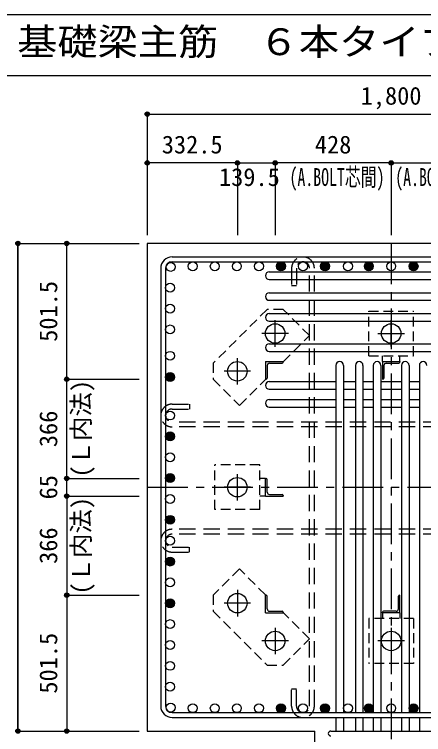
# Model space of a CAD drawing. Units: millimetres at full size, sheet at 1:30. Extents: x -5973 to 5954, y -4195 to 4201.
# Drawn here: x -837 to 672, y 1543 to 4201 of the extents above; entities that cross this region are included whole.
import ezdxf
from ezdxf.enums import TextEntityAlignment as Align

# ---------------------------------------------------------------- set-up
doc = ezdxf.new("R2010")
doc.units = ezdxf.units.MM
doc.header["$LTSCALE"] = 30
doc.header["$PDMODE"] = 32
doc.header["$PDSIZE"] = 15
for name, pattern in [('CHAIN1', [8, 5, -1, 1, -1]), ('DASHED1', [1.8, 1.2, -0.6]), ('DASHED2', [3, 2, -1])]:
    doc.linetypes.add(name, pattern=pattern)
for name, color, linetype in [('0-1_躯体線', 2, 'Continuous'), ('0-2_アンカーボルト', 4, 'CHAIN1'), ('0-3_立上り筋', 4, 'Continuous'), ('0-4_フープ筋', 7, 'Continuous'), ('0-5_基礎梁筋', 7, 'Continuous'), ('0-6_スタラップ筋', 7, 'Continuous'), ('0-7_文字', 4, 'Continuous'), ('0-9_プレート', 4, 'DASHED1'), ('0-A_アングル', 4, 'Continuous'), ('0-C', 7, 'DASHED2'), ('0-D_寸法', 4, 'Continuous'), ('6-7_文字', 7, 'Continuous'), ('F-0_枠', 6, 'Continuous')]:
    doc.layers.add(name, color=color, linetype=linetype)
doc.styles.add('ＭＳ ゴシック', font='')
doc.styles.get('ＭＳ ゴシック').set_extended_font_data('MS Gothic')

msp = doc.modelspace()

# ---------------------------------------------------------------- linework, layer by layer
at = {"layer": '0-1_躯体線'}
for p, q in [((1852.44, 3356.03), (-347.56, 3356.03)), ((-347.56, 3356.03), (-347.56, 1556.03)), ((-347.56, 1556.03), (270.44, 1556.03)), ((270.44, 1156.03), (270.44, 1556.03))]:
    msp.add_line(p, q, dxfattribs=at)
at = {"layer": '0-2_アンカーボルト'}
for p, q in [((124.44, 2974.73), (124.44, 3072.23)), ((552.44, 2974.83), (552.44, 3072.33)), ((173.14, 3023.53), (75.64, 3023.53)), ((503.64, 3023.53), (601.14, 3023.53)), ((-15.06, 2835.23), (-15.06, 2932.73)), ((33.64, 2884.03), (-63.86, 2884.03)), ((-15.06, 2407.23), (-15.06, 2504.73)), ((33.64, 2456.03), (-63.86, 2456.03)), ((-15.06, 2076.73), (-15.06, 1979.23)), ((33.74, 2028.03), (-63.76, 2028.03)), ((124.44, 1937.23), (124.44, 1839.73)), ((552.44, 1937.23), (552.44, 1839.73)), ((173.24, 1888.53), (75.74, 1888.53)), ((601.24, 1888.53), (503.74, 1888.53))]:
    msp.add_line(p, q, dxfattribs=at)
at = {"layer": '0-2_アンカーボルト', "color": 3, "linetype": 'Continuous'}
for centre in [(124.44, 3023.53), (552.44, 3023.53), (-15.06, 2884.03), (-15.06, 2456.03), (-15.06, 2028.03), (124.44, 1888.53), (552.44, 1888.53)]:
    msp.add_circle(centre, 36, dxfattribs=at)
at = {"layer": '0-3_立上り筋', "color": 3}
for centre in [(-260.87, 3269.33), (-179.54, 3271.53), (-98.21, 3271.53), (-16.88, 3271.53), (64.45, 3271.53), (145.78, 3271.53), (227.12, 3271.53), (308.45, 3271.53), (392.94, 3271.53), (469.94, 3271.53), (552.44, 3271.53), (634.94, 3271.53), (-263.06, 3192.33), (-263.06, 3115.33), (-263.06, 3038.33), (-263.06, 2941.03), (-263.06, 2862.53), (-263.06, 2720.73), (-263.06, 2643.73), (-263.06, 2566.73), (-263.06, 2489.73), (-263.06, 2412.73), (-263.06, 2335.73), (-263.06, 2258.73), (-263.06, 2181.73), (-263.06, 2104.73), (-263.06, 2027.73), (-263.06, 1950.73), (-263.06, 1873.73), (-263.06, 1796.73), (-263.06, 1719.73), (-260.87, 1642.73), (-179.54, 1640.53), (-98.21, 1640.53), (-16.88, 1640.53), (64.45, 1640.53), (145.78, 1640.53), (227.12, 1640.53), (308.45, 1640.53), (392.94, 1640.53), (469.94, 1640.53), (552.44, 1640.53), (634.94, 1640.53)]:
    msp.add_circle(centre, 16.5, dxfattribs=at)
at = {"layer": '0-3_立上り筋'}
for centre, radius in [((145.78, 3271.53), 14.85), ((145.78, 3271.53), 13.2), ((145.78, 3271.53), 11.55), ((145.78, 3271.53), 9.9), ((145.78, 3271.53), 8.25), ((145.78, 3271.53), 6.6), ((145.78, 3271.53), 4.95), ((145.78, 3271.53), 3.3), ((145.78, 3271.53), 1.65), ((308.45, 3271.53), 14.85), ((308.45, 3271.53), 13.2), ((308.45, 3271.53), 11.55), ((308.45, 3271.53), 9.9), ((308.45, 3271.53), 8.25), ((308.45, 3271.53), 6.6), ((308.45, 3271.53), 4.95), ((308.45, 3271.53), 3.3), ((308.45, 3271.53), 1.65), ((469.94, 3271.53), 14.85), ((469.94, 3271.53), 13.2), ((469.94, 3271.53), 11.55), ((469.94, 3271.53), 9.9), ((469.94, 3271.53), 8.25), ((469.94, 3271.53), 6.6), ((469.94, 3271.53), 4.95), ((469.94, 3271.53), 3.3), ((469.94, 3271.53), 1.65), ((634.94, 3271.53), 14.85), ((634.94, 3271.53), 13.2), ((634.94, 3271.53), 11.55), ((634.94, 3271.53), 9.9), ((634.94, 3271.53), 8.25), ((634.94, 3271.53), 6.6), ((634.94, 3271.53), 4.95), ((634.94, 3271.53), 3.3), ((634.94, 3271.53), 1.65), ((-263.06, 2862.53), 14.85), ((-263.06, 2862.53), 13.2), ((-263.06, 2862.53), 11.55), ((-263.06, 2862.53), 9.9), ((-263.06, 2862.53), 8.25), ((-263.06, 2862.53), 6.6), ((-263.06, 2862.53), 4.95), ((-263.06, 2862.53), 3.3), ((-263.06, 2862.53), 1.65), ((-263.06, 2643.73), 14.85), ((-263.06, 2643.73), 13.2), ((-263.06, 2643.73), 11.55), ((-263.06, 2643.73), 9.9), ((-263.06, 2643.73), 8.25), ((-263.06, 2643.73), 6.6), ((-263.06, 2643.73), 4.95), ((-263.06, 2643.73), 3.3), ((-263.06, 2643.73), 1.65), ((-263.06, 2489.73), 14.85), ((-263.06, 2489.73), 13.2), ((-263.06, 2489.73), 11.55), ((-263.06, 2489.73), 9.9), ((-263.06, 2489.73), 8.25), ((-263.06, 2489.73), 6.6), ((-263.06, 2489.73), 4.95), ((-263.06, 2489.73), 3.3), ((-263.06, 2489.73), 1.65), ((-263.06, 2335.73), 14.85), ((-263.06, 2335.73), 13.2), ((-263.06, 2335.73), 11.55), ((-263.06, 2335.73), 9.9), ((-263.06, 2335.73), 8.25), ((-263.06, 2335.73), 6.6), ((-263.06, 2335.73), 4.95), ((-263.06, 2335.73), 3.3), ((-263.06, 2335.73), 1.65), ((-263.06, 2181.73), 14.85), ((-263.06, 2181.73), 13.2), ((-263.06, 2181.73), 11.55), ((-263.06, 2181.73), 9.9), ((-263.06, 2181.73), 8.25), ((-263.06, 2181.73), 6.6), ((-263.06, 2181.73), 4.95), ((-263.06, 2181.73), 3.3), ((-263.06, 2181.73), 1.65), ((-263.06, 2027.73), 14.85), ((-263.06, 2027.73), 13.2), ((-263.06, 2027.73), 11.55), ((-263.06, 2027.73), 9.9), ((-263.06, 2027.73), 8.25), ((-263.06, 2027.73), 6.6), ((-263.06, 2027.73), 4.95), ((-263.06, 2027.73), 3.3), ((-263.06, 2027.73), 1.65), ((145.78, 1640.53), 14.85), ((145.78, 1640.53), 13.2), ((145.78, 1640.53), 11.55), ((145.78, 1640.53), 9.9), ((145.78, 1640.53), 8.25), ((308.45, 1640.53), 14.85), ((308.45, 1640.53), 13.2), ((308.45, 1640.53), 11.55), ((308.45, 1640.53), 9.9), ((308.45, 1640.53), 8.25), ((469.94, 1640.53), 14.85), ((469.94, 1640.53), 13.2), ((469.94, 1640.53), 11.55), ((469.94, 1640.53), 9.9), ((469.94, 1640.53), 8.25), ((634.94, 1640.53), 14.85), ((634.94, 1640.53), 13.2), ((634.94, 1640.53), 11.55), ((634.94, 1640.53), 9.9), ((634.94, 1640.53), 8.25), ((145.78, 1640.53), 6.6), ((145.78, 1640.53), 4.95), ((145.78, 1640.53), 3.3), ((145.78, 1640.53), 1.65), ((308.45, 1640.53), 6.6), ((308.45, 1640.53), 4.95), ((308.45, 1640.53), 3.3), ((308.45, 1640.53), 1.65), ((469.94, 1640.53), 6.6), ((469.94, 1640.53), 4.95), ((469.94, 1640.53), 3.3), ((469.94, 1640.53), 1.65), ((634.94, 1640.53), 6.6), ((634.94, 1640.53), 4.95), ((634.94, 1640.53), 3.3), ((634.94, 1640.53), 1.65)]:
    msp.add_circle(centre, radius, dxfattribs=at)
at = {"layer": '0-4_フープ筋'}
for p, q in [((-255.56, 3306.03), (1360.44, 3306.03)), ((-255.56, 3288.03), (1360.44, 3288.03)), ((-297.56, 3264.03), (-297.56, 1648.03)), ((-279.56, 3264.03), (-279.56, 1648.03)), ((-255.56, 1624.03), (1360.44, 1624.03)), ((-255.56, 1606.03), (1360.44, 1606.03))]:
    msp.add_line(p, q, dxfattribs=at)
for centre, radius, start, end in [((-255.56, 3264.03), 42, 90, 180), ((-255.56, 3264.03), 24, 90, 180), ((-255.56, 1648.03), 42, 180, 270), ((-255.56, 1648.03), 24, 180, 270)]:
    msp.add_arc(centre, radius, start, end, dxfattribs=at)
at = {"layer": '0-5_基礎梁筋'}
for p, q in [((102.94, 3250.83), (1384.44, 3250.83)), ((102.94, 3222.83), (1384.44, 3222.83)), ((102.94, 3173.83), (1384.44, 3173.83)), ((102.94, 3145.83), (1384.44, 3145.83)), ((102.94, 3096.83), (1384.44, 3096.83)), ((102.94, 3068.83), (1384.44, 3068.83)), ((102.94, 2985.53), (1384.44, 2985.53)), ((102.94, 2957.53), (1384.44, 2957.53)), ((348.44, 2905.53), (348.44, 1624.03)), ((376.44, 2905.53), (376.44, 1624.03)), ((420.44, 2905.53), (420.44, 1624.03)), ((448.44, 2905.53), (448.44, 1624.03)), ((486.44, 2905.53), (486.44, 1624.03)), ((514.44, 2905.53), (514.44, 1624.03)), ((590.44, 2905.53), (590.44, 1624.03)), ((618.44, 2905.53), (618.44, 1624.03)), ((656.44, 2905.53), (656.44, 1624.03)), ((102.94, 2846.03), (348.44, 2846.03)), ((376.44, 2846.03), (420.44, 2846.03)), ((448.44, 2846.03), (486.44, 2846.03)), ((514.44, 2846.03), (590.44, 2846.03)), ((618.44, 2846.03), (656.44, 2846.03)), ((102.94, 2818.03), (348.44, 2818.03)), ((376.44, 2818.03), (420.44, 2818.03)), ((448.44, 2818.03), (486.44, 2818.03)), ((514.44, 2818.03), (590.44, 2818.03)), ((618.44, 2818.03), (656.44, 2818.03)), ((102.94, 2780.03), (348.44, 2780.03)), ((376.44, 2780.03), (420.44, 2780.03)), ((448.44, 2780.03), (486.44, 2780.03)), ((514.44, 2780.03), (590.44, 2780.03)), ((618.44, 2780.03), (656.44, 2780.03)), ((102.94, 2752.03), (348.44, 2752.03)), ((376.44, 2752.03), (420.44, 2752.03)), ((448.44, 2752.03), (486.44, 2752.03)), ((514.44, 2752.03), (590.44, 2752.03)), ((618.44, 2752.03), (656.44, 2752.03)), ((348.44, 1606.03), (348.44, 1556.03)), ((376.44, 1606.03), (376.44, 1556.03)), ((420.44, 1606.03), (420.44, 1556.03)), ((448.44, 1606.03), (448.44, 1556.03)), ((486.44, 1606.03), (486.44, 1556.03)), ((514.44, 1606.03), (514.44, 1556.03)), ((590.44, 1606.03), (590.44, 1556.03)), ((618.44, 1606.03), (618.44, 1556.03)), ((656.44, 1606.03), (656.44, 1556.03))]:
    msp.add_line(p, q, dxfattribs=at)
for centre, start, end in [((102.94, 3236.83), 90, 270), ((102.94, 3159.83), 90, 270), ((102.94, 3082.83), 90, 270), ((102.94, 2971.53), 90, 270), ((362.44, 2905.53), 0, 180), ((434.44, 2905.53), 0, 180), ((500.44, 2905.53), 0, 180), ((604.44, 2905.53), 0, 180), ((670.44, 2905.53), 0, 180), ((102.94, 2832.03), 90, 270), ((102.94, 2766.03), 90, 270)]:
    msp.add_arc(centre, 14, start, end, dxfattribs=at)
at = {"layer": '0-6_スタラップ筋'}
msp.add_line((329.44, 1556.03), (775.44, 1556.03), dxfattribs=at)
msp.add_arc((329.44, 1547.03), 9, 90, 270, dxfattribs=at)
at = {"layer": '0-9_プレート'}
for p, q in [((94.64, 3112.53), (-104.07, 2913.83)), ((154.04, 3112.53), (94.64, 3112.53)), ((634.94, 2941.03), (634.94, 3106.03)), ((469.94, 2941.03), (634.94, 2941.03)), ((519.94, 2919.53), (519.94, 2941.03)), ((584.94, 2919.53), (584.94, 2941.03)), ((-104.07, 2913.83), (-104.07, 2854.43)), ((-104.07, 2854.43), (-7.16, 2757.53)), ((-7.16, 2757.53), (88.94, 2853.63)), ((67.44, 2538.53), (-97.56, 2538.53)), ((67.44, 2373.53), (67.44, 2538.53)), ((88.94, 2488.53), (67.44, 2488.53)), ((88.94, 2423.53), (67.44, 2423.53)), ((-104.06, 2057.63), (-104.06, 1998.23)), ((-104.06, 1998.23), (94.64, 1799.53)), ((250.94, 1896.43), (154.84, 1992.53)), ((469.94, 1971.03), (469.94, 1806.03)), ((634.94, 1971.03), (469.94, 1971.03)), ((519.94, 1992.53), (519.94, 1971.03)), ((584.94, 1992.53), (584.94, 1971.03)), ((154.04, 1799.53), (250.94, 1896.43)), ((94.64, 1799.53), (154.04, 1799.53))]:
    msp.add_line(p, q, dxfattribs=at)
for points in [[(154.84, 2919.53), (250.94, 3015.63), (154.04, 3112.53)], [(469.94, 2941.03), (469.94, 3106.03), (634.94, 3106.03)], [(67.44, 2373.53), (-97.56, 2373.53), (-97.56, 2538.53)], [(88.94, 2058.43), (-7.16, 2154.53), (-104.06, 2057.63)], [(634.94, 1971.03), (634.94, 1806.03), (469.94, 1806.03)]]:
    msp.add_lwpolyline(points, dxfattribs=at)
at = {"layer": '0-A_アングル'}
for p, q in [((88.94, 2919.53), (153.94, 2919.53)), ((88.94, 2919.53), (88.94, 2854.53)), ((94.94, 2905.03), (94.94, 2858.53)), ((103.44, 2913.53), (149.94, 2913.53)), ((153.94, 2919.53), (153.94, 2917.53)), ((519.94, 2919.53), (584.94, 2919.53)), ((519.94, 2919.53), (519.94, 2854.53)), ((525.94, 2905.03), (525.94, 2858.53)), ((534.44, 2913.53), (580.94, 2913.53)), ((584.94, 2919.53), (584.94, 2917.53)), ((90.94, 2854.53), (88.94, 2854.53)), ((521.94, 2854.53), (519.94, 2854.53)), ((88.94, 2488.53), (90.94, 2488.53)), ((88.94, 2423.53), (88.94, 2488.53)), ((94.94, 2438.03), (94.94, 2484.53)), ((88.94, 2423.53), (153.94, 2423.53)), ((103.44, 2429.53), (149.94, 2429.53)), ((153.94, 2425.53), (153.94, 2423.53)), ((88.94, 2057.53), (90.94, 2057.53)), ((88.94, 1992.53), (88.94, 2057.53)), ((94.94, 2007.03), (94.94, 2053.53)), ((578.94, 2007.03), (578.94, 2053.53)), ((582.94, 2057.53), (584.94, 2057.53)), ((584.94, 1992.53), (584.94, 2057.53)), ((103.44, 1998.53), (149.94, 1998.53)), ((153.94, 1994.53), (153.94, 1992.53)), ((519.94, 1992.53), (519.94, 1994.53)), ((570.44, 1998.53), (523.94, 1998.53)), ((88.94, 1992.53), (153.94, 1992.53)), ((584.94, 1992.53), (519.94, 1992.53))]:
    msp.add_line(p, q, dxfattribs=at)
for centre, radius, start, end in [((103.44, 2905.03), 8.5, 90, 180), ((149.94, 2917.53), 4, 270, 0), ((534.44, 2905.03), 8.5, 90, 180), ((580.94, 2917.53), 4, 270, 0), ((90.94, 2858.53), 4, 270, 0), ((521.94, 2858.53), 4, 270, 0), ((90.94, 2484.53), 4, 0, 90), ((103.44, 2438.03), 8.5, 180, 270), ((149.94, 2425.53), 4, 0, 90), ((90.94, 2053.53), 4, 0, 90), ((582.94, 2053.53), 4, 90, 180), ((103.44, 2007.03), 8.5, 180, 270), ((149.94, 1994.53), 4, 0, 90), ((523.94, 1994.53), 4, 90, 180), ((570.44, 2007.03), 8.5, 270, 0)]:
    msp.add_arc(centre, radius, start, end, dxfattribs=at)
at = {"layer": '0-C'}
for p, q in [((185.12, 3264.03), (185.12, 3200.03)), ((203.12, 3264.03), (203.12, 3200.03)), ((251.12, 1648.03), (251.12, 3264.03)), ((269.12, 1648.03), (269.12, 3264.03)), ((185.12, 3200.03), (203.12, 3200.03)), ((-255.56, 2762.73), (-191.56, 2762.73)), ((-255.56, 2744.73), (-191.56, 2744.73)), ((-191.56, 2762.73), (-191.56, 2744.73)), ((1360.44, 2696.73), (-255.56, 2696.73)), ((1360.44, 2678.73), (-255.56, 2678.73)), ((1360.44, 2300.73), (-255.56, 2300.73)), ((1360.44, 2282.73), (-255.56, 2282.73)), ((-255.56, 2234.73), (-191.56, 2234.73)), ((-191.56, 2216.73), (-191.56, 2234.73)), ((-255.56, 2216.73), (-191.56, 2216.73)), ((203.12, 1648.03), (203.12, 1712.03))]:
    msp.add_line(p, q, dxfattribs=at)
msp.add_lwpolyline([(185.12, 1648.03), (185.12, 1712.03), (203.12, 1712.03)], dxfattribs=at)
for centre, radius, start, end in [((227.12, 3264.03), 42, 0, 180), ((227.12, 3264.03), 24, 0, 180), ((-255.56, 2720.73), 42, 90, 270), ((-255.56, 2720.73), 24, 90, 270), ((-255.56, 2258.73), 42, 90, 270), ((-255.56, 2258.73), 24, 90, 270), ((227.12, 1648.03), 42, 180, 0), ((227.12, 1648.03), 24, 180, 0)]:
    msp.add_arc(centre, radius, start, end, dxfattribs=at)
at = {"layer": '0-D_寸法'}
for p, q in [((-347.56, 3833.07), (-347.56, 3653.07)), ((-347.56, 3833.07), (-347.56, 3653.07)), ((-347.56, 3833.07), (1452.44, 3833.07)), ((-347.56, 3833.07), (1452.44, 3833.07)), ((-347.56, 3653.07), (-347.56, 3386.03)), ((-347.56, 3653.07), (-347.56, 3386.03)), ((-347.56, 3653.07), (-347.56, 3386.03)), ((-15.06, 3653.07), (-347.56, 3653.07)), ((-15.06, 3653.07), (-15.06, 3386.03)), ((-15.06, 3653.07), (124.44, 3653.07)), ((124.44, 3653.07), (124.44, 3386.03)), ((552.44, 3653.07), (124.44, 3653.07)), ((552.44, 3653.07), (552.44, 3386.03)), ((552.44, 3653.07), (980.44, 3653.07)), ((-824.6, 3356.03), (-644.6, 3356.03)), ((-824.6, 3356.03), (-644.6, 3356.03)), ((-824.6, 3356.03), (-824.6, 1556.03)), ((-824.6, 1556.03), (-824.6, 3356.03)), ((-644.6, 3356.03), (-377.56, 3356.03)), ((-644.6, 3356.03), (-377.56, 3356.03)), ((-644.6, 2854.53), (-644.6, 3356.03)), ((-644.6, 2488.53), (-644.6, 2854.53)), ((-644.6, 2854.53), (-377.56, 2854.53)), ((-644.6, 2854.53), (-377.56, 2854.53)), ((-644.6, 2423.53), (-644.6, 2488.53)), ((-644.6, 2488.53), (-377.56, 2488.53)), ((-644.6, 2423.53), (-377.56, 2423.53)), ((-644.6, 2057.53), (-377.56, 2057.53)), ((-644.6, 2057.53), (-377.56, 2057.53)), ((-824.6, 1556.03), (-644.6, 1556.03)), ((-644.6, 1556.03), (-377.56, 1556.03)), ((-644.6, 1556.03), (-377.56, 1556.03)), ((-644.6, 1556.03), (-377.56, 1556.03))]:
    msp.add_line(p, q, dxfattribs=at)
at = {"layer": '0-D_寸法', "linetype": 'CHAIN1'}
for p, q in [((552.44, 3356.03), (552.44, 1156.03)), ((-347.56, 2456.03), (1452.44, 2456.03))]:
    msp.add_line(p, q, dxfattribs=at)
at = {"layer": '0-D_寸法'}
msp.add_lwpolyline([(-644.6, 2423.53), (-644.6, 2057.53), (-644.6, 1556.03)], dxfattribs=at)
for centre, radius in [((-347.56, 3833.07), 8), ((-347.56, 3833.07), 7.2), ((-347.56, 3833.07), 6.4), ((-347.56, 3833.07), 5.6), ((-347.56, 3833.07), 4.8), ((-347.56, 3833.07), 4), ((-347.56, 3833.07), 3.2), ((-347.56, 3833.07), 2.4), ((-347.56, 3833.07), 1.6), ((-347.56, 3833.07), 0.8), ((-347.56, 3653.07), 8), ((-347.56, 3653.07), 7.2), ((-347.56, 3653.07), 6.4), ((-347.56, 3653.07), 5.6), ((-347.56, 3653.07), 4.8), ((-347.56, 3653.07), 4), ((-347.56, 3653.07), 3.2), ((-347.56, 3653.07), 2.4), ((-347.56, 3653.07), 1.6), ((-347.56, 3653.07), 0.8), ((-15.06, 3653.07), 8), ((-15.06, 3653.07), 7.2), ((-15.06, 3653.07), 6.4), ((-15.06, 3653.07), 5.6), ((-15.06, 3653.07), 4.8), ((-15.06, 3653.07), 4), ((-15.06, 3653.07), 3.2), ((-15.06, 3653.07), 2.4), ((-15.06, 3653.07), 1.6), ((-15.06, 3653.07), 0.8), ((124.44, 3653.07), 8), ((124.44, 3653.07), 7.2), ((124.44, 3653.07), 6.4), ((124.44, 3653.07), 5.6), ((124.44, 3653.07), 4.8), ((124.44, 3653.07), 4), ((124.44, 3653.07), 3.2), ((124.44, 3653.07), 2.4), ((124.44, 3653.07), 1.6), ((124.44, 3653.07), 0.8), ((552.44, 3653.07), 8), ((552.44, 3653.07), 7.2), ((552.44, 3653.07), 6.4), ((552.44, 3653.07), 5.6), ((552.44, 3653.07), 4.8), ((552.44, 3653.07), 4), ((552.44, 3653.07), 3.2), ((552.44, 3653.07), 2.4), ((552.44, 3653.07), 1.6), ((552.44, 3653.07), 0.8), ((-824.6, 3356.03), 8), ((-824.6, 3356.03), 7.2), ((-824.6, 3356.03), 6.4), ((-824.6, 3356.03), 5.6), ((-824.6, 3356.03), 4.8), ((-824.6, 3356.03), 4), ((-824.6, 3356.03), 3.2), ((-824.6, 3356.03), 2.4), ((-824.6, 3356.03), 1.6), ((-824.6, 3356.03), 0.8), ((-644.6, 3356.03), 8), ((-644.6, 3356.03), 7.2), ((-644.6, 3356.03), 6.4), ((-644.6, 3356.03), 5.6), ((-644.6, 3356.03), 4.8), ((-644.6, 3356.03), 4), ((-644.6, 3356.03), 3.2), ((-644.6, 3356.03), 2.4), ((-644.6, 3356.03), 1.6), ((-644.6, 3356.03), 0.8), ((-644.6, 2854.53), 8), ((-644.6, 2854.53), 7.2), ((-644.6, 2854.53), 6.4), ((-644.6, 2854.53), 5.6), ((-644.6, 2854.53), 4.8), ((-644.6, 2854.53), 4), ((-644.6, 2854.53), 3.2), ((-644.6, 2854.53), 2.4), ((-644.6, 2854.53), 1.6), ((-644.6, 2854.53), 0.8), ((-644.6, 2488.53), 8), ((-644.6, 2488.53), 7.2), ((-644.6, 2488.53), 6.4), ((-644.6, 2488.53), 5.6), ((-644.6, 2488.53), 4.8), ((-644.6, 2488.53), 4), ((-644.6, 2488.53), 3.2), ((-644.6, 2488.53), 2.4), ((-644.6, 2488.53), 1.6), ((-644.6, 2488.53), 0.8), ((-644.6, 2423.53), 8), ((-644.6, 2423.53), 7.2), ((-644.6, 2423.53), 6.4), ((-644.6, 2423.53), 5.6), ((-644.6, 2423.53), 4.8), ((-644.6, 2423.53), 4), ((-644.6, 2423.53), 3.2), ((-644.6, 2423.53), 2.4), ((-644.6, 2423.53), 1.6), ((-644.6, 2423.53), 0.8), ((-644.6, 2057.53), 8), ((-644.6, 2057.53), 7.2), ((-644.6, 2057.53), 6.4), ((-644.6, 2057.53), 5.6), ((-644.6, 2057.53), 4.8), ((-644.6, 2057.53), 4), ((-644.6, 2057.53), 3.2), ((-644.6, 2057.53), 2.4), ((-644.6, 2057.53), 1.6), ((-644.6, 2057.53), 0.8), ((-824.6, 1556.03), 8), ((-824.6, 1556.03), 7.2), ((-824.6, 1556.03), 6.4), ((-824.6, 1556.03), 5.6), ((-824.6, 1556.03), 4.8), ((-824.6, 1556.03), 4), ((-824.6, 1556.03), 3.2), ((-824.6, 1556.03), 2.4), ((-824.6, 1556.03), 1.6), ((-824.6, 1556.03), 0.8), ((-644.6, 1556.03), 8), ((-644.6, 1556.03), 7.2), ((-644.6, 1556.03), 6.4), ((-644.6, 1556.03), 5.6), ((-644.6, 1556.03), 4.8), ((-644.6, 1556.03), 4), ((-644.6, 1556.03), 3.2), ((-644.6, 1556.03), 2.4), ((-644.6, 1556.03), 1.6), ((-644.6, 1556.03), 0.8)]:
    msp.add_circle(centre, radius, dxfattribs=at)
at = {"layer": '0-D_寸法', "color": 7}
for p in [(-347.56, 3833.07), (-347.56, 3833.07), (-347.56, 3653.07), (-347.56, 3653.07), (-15.06, 3653.07), (-15.06, 3653.07), (124.44, 3653.07), (552.44, 3653.07), (552.44, 3653.07), (-824.6, 3356.03), (-644.6, 3356.03), (-644.6, 3356.03), (-644.6, 2854.53), (-644.6, 2854.53), (-644.6, 2488.53), (-644.6, 2488.53), (-644.6, 2423.53), (-644.6, 2423.53), (-644.6, 2057.53), (-644.6, 2057.53), (-824.6, 1556.03), (-644.6, 1556.03), (-644.6, 1556.03)]:
    msp.add_point(p, dxfattribs=at)
at = {"layer": 'F-0_枠'}
msp.add_line((-5972.88, 4201.15), (5954.1, 4201.15), dxfattribs=at)
at = {"layer": 'F-0_枠', "color": 2}
msp.add_line((-5972.88, 3976.15), (3723.6, 3976.15), dxfattribs=at)

# ---------------------------------------------------------------- texts
at = {"layer": '0-7_文字', "style": 'ＭＳ ゴシック', "width": 0.65}
for p in [(177.44, 3548.07), (567.44, 3548.07)]:
    msp.add_text('(A.BOLT芯間)', height=65.98, dxfattribs=at).set_placement(p, align=Align.BOTTOM_LEFT)
at = {"layer": '0-7_文字', "style": 'ＭＳ ゴシック'}
for p in [(-539.04, 2491.98), (-539.04, 2060.08)]:
    msp.add_text('(Ｌ内法)', height=65.98, rotation=90, dxfattribs=at).set_placement(p, align=Align.BOTTOM_LEFT)
at = {"layer": '0-D_寸法', "style": 'ＭＳ ゴシック'}
for s, p in [('1,800', (439.94, 3848.07)), ('332.5', (-293.81, 3668.07)), ('428', (270.94, 3668.07)), ('139.5', (-82.81, 3548.07))]:
    msp.add_text(s, height=65.98, dxfattribs=at).set_placement(p, align=Align.BOTTOM_LEFT)
for s, p in [('501.5', (-659.6, 2992.78)), ('366', (-659.6, 2604.03)), ('65', (-659.6, 2411.03)), ('366', (-659.6, 2173.03)), ('501.5', (-659.6, 1694.28))]:
    msp.add_text(s, height=65.98, rotation=90, dxfattribs=at).set_placement(p, align=Align.BOTTOM_LEFT)
at = {"layer": '6-7_文字', "color": 2, "style": 'ＭＳ ゴシック', "width": 1.1}
msp.add_text('\u3000\u3000基礎梁主筋\u3000６本タイプ', height=98.97, dxfattribs=at).set_placement((-1124.64, 4021.15), align=Align.BOTTOM_LEFT)

doc.saveas('drawing.dxf')
